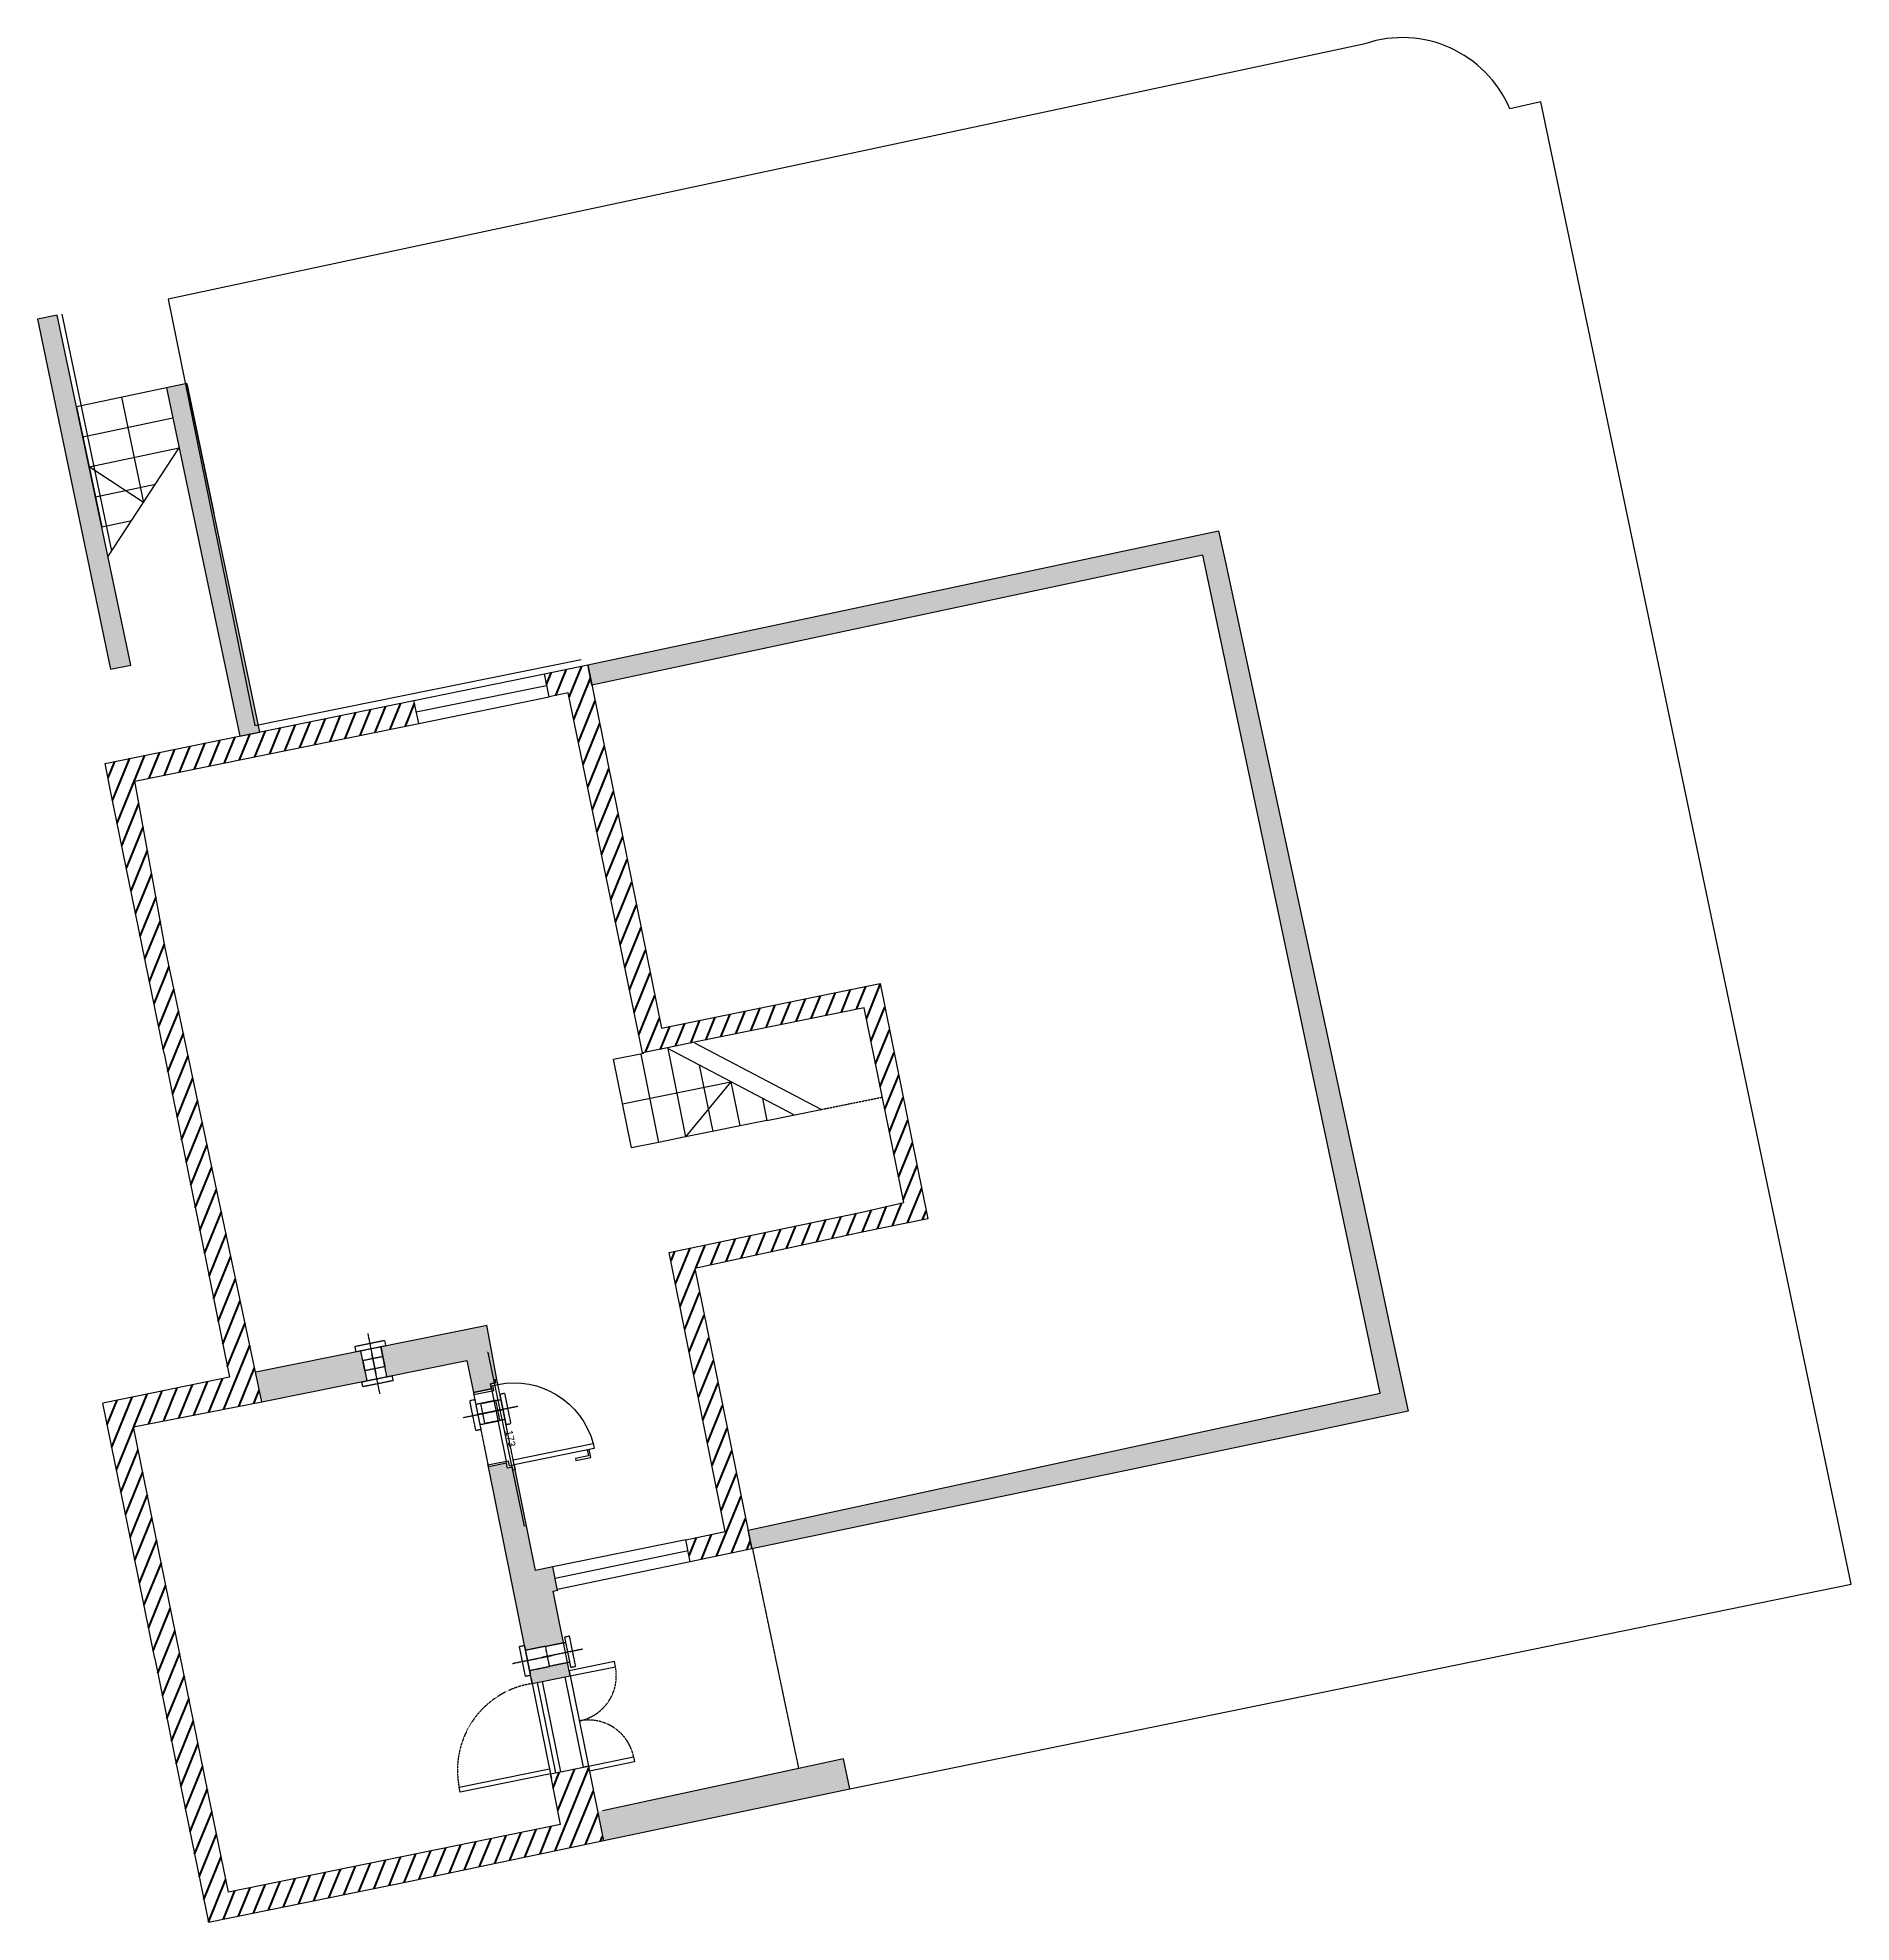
# Model space of a CAD drawing. Header units: inches. Extents: x 18308143 to 18311219, y 67592878 to 67595002.
# Drawn here: x 18309447 to 18311219, y 67593161 to 67595002 of the extents above; entities that cross this region are included whole.
import ezdxf

# ---------------------------------------------------------------- set-up
doc = ezdxf.new("R2010")
doc.units = ezdxf.units.IN
doc.header["$MEASUREMENT"] = 0
doc.linetypes.add('DASHED2', pattern=[0.375, 0.25, -0.125])
doc.linetypes.add('HIDDEN2', pattern=[0.1875, 0.125, -0.0625])
for name, color, linetype in [('A-Anno-Dim 100', 9, 'Continuous'), ('A-Concrete', 4, 'Continuous'), ('A-Dashed', 9, 'DASHED2'), ('A-Door', 9, 'Continuous'), ('A-Flor-Strs', 8, 'Continuous'), ('A-Hatch Conc.', 141, 'Continuous'), ('A-Ovhd', 9, 'HIDDEN2'), ('A-view 3', 9, 'Continuous'), ('A-View 4', 8, 'Continuous'), ('A-Wall Hatch', 252, 'Continuous'), ('A-Window', 12, 'Continuous')]:
    doc.layers.add(name, color=color, linetype=linetype)
doc.styles.get("Standard").update_dxf_attribs({"font": 'Arial.ttf'})
doc.dimstyles.new('ISO-25', dxfattribs={"dimtxt": 7, "dimasz": 2.5, "dimexe": 1.25, "dimexo": 0.625, "dimtad": 1, "dimdec": 0, "dimtxsty": 'Standard', "dimblk": 'ARCHTICK', "dimblk1": 'ARCHTICK', "dimblk2": 'ARCHTICK', "dimcen": 2.5, "dimse1": 1, "dimse2": 1, "dimadec": 0, "dimazin": 0, "dimtfac": 1, "dimtdec": 0, "dimtmove": 0, "dimatfit": 3, "dimldrblk": 'ARCHTICK', "dimfxl": 1, "dimarcsym": 0})
pattern_1 = [(67.8399, (18309002.724, 67594278.166), (-11.57667, 4.71494), [])]

# ---------------------------------------------------------------- blocks, each defined once
blk = doc.blocks.new('_ArchTick')
at = {"color": 0, "linetype": 'ByBlock', "const_width": 0.15}
blk.add_lwpolyline([(-0.5, -0.5), (0.5, 0.5)], dxfattribs=at)
blk = doc.blocks.new('*D26')
at = {"layer": 'A-Anno-Dim 100', "color": 0, "lineweight": -2, "transparency": 16777216}
blk.add_line((18309922.9, 67593547.7), (18309887.2, 67593717.3), dxfattribs=at)
at = {"layer": 'A-Anno-Dim 100', "color": 0, "lineweight": -2, "transparency": 16777216, "xscale": 2.5, "yscale": 2.5, "zscale": 2.5}
for p, rotation in [((18309887.2, 67593717.3), 101.8668573035257), ((18309922.9, 67593547.7), 281.8668573035257)]:
    blk.add_blockref('_ArchTick', p, dxfattribs=dict(at, rotation=rotation))
at = {"layer": 'A-Anno-Dim 100', "color": 0, "transparency": 16777216, "insert": (18309909.1, 67593633.3), "char_height": 7, "attachment_point": 5, "rotation": 281.8669}
blk.add_mtext('173', dxfattribs=at)
blk = doc.blocks.new('D070B20')
for p, q in [((-5, 25), (-10, 25)), ((-10, 25), (-10, 23)), ((-10, 23), (-7, 23)), ((-7, 23), (-7, 18)), ((-5, 20), (-5, 25)), ((0, 20), (-5, 20)), ((0, 0), (0, 20)), ((70, 0), (70, 20)), ((70, 20), (75, 20)), ((75, 20), (75, 25)), ((75, 25), (80, 25)), ((80, 23), (77, 23)), ((77, 23), (77, 18)), ((80, 25), (80, 23)), ((-7, 18), (-2, 18)), ((-2, 18), (-2, 0)), ((-2, 0), (0, 0)), ((72, 0), (70, 0)), ((77, 18), (72, 18)), ((72, 18), (72, 0))]:
    blk.add_line(p, q)
blk.add_lwpolyline([(-5, 98), (-11, 98), (-11, 85), (-13, 85), (-13, 100), (-5, 100)])
blk.add_lwpolyline([(-5, 105), (-5, 25), (0, 25), (0, 105)], close=True)
blk.add_arc((-5, 25), 80, 0, 86.4167)
blk = doc.blocks.new('B209')
for p, q in [((10, 10), (-10, 10)), ((-10, 10), (-10, -10)), ((0, -25), (0, 15)), ((10, -10), (10, 10)), ((-15, -15), (-15, -10)), ((-15, -10), (15, -10)), ((15, -15), (-15, -15)), ((15, -10), (15, -15))]:
    blk.add_line(p, q)

msp = doc.modelspace()

# ---------------------------------------------------------------- hatches: boundary and pattern name
at = {"layer": 'A-Hatch Conc.'}
h = msp.add_hatch(color=256, dxfattribs=at)
h.dxf.hatch_style = 1
h.paths.add_polyline_path([(18309518.4, 67594384.8), (18309538, 67594388.9), (18309466.3, 67594730.7), (18309447.1, 67594726.8)])
h = msp.add_hatch(color=256, dxfattribs=at)
h.dxf.hatch_style = 1
h.paths.add_polyline_path([(18309664.3, 67594323.4), (18309592.7, 67594664), (18309573.1, 67594659.9), (18309644.7, 67594319.3)])
at = {"layer": 'A-Hatch Conc.', "lineweight": 50}
h = msp.add_hatch(dxfattribs=at)
h.set_pattern_fill('ANSI31', color=256, scale=100, angle=11.42, style=0)
h.set_pattern_definition(pattern_1)
h.paths.add_polyline_path([(18310062.5, 67594015), (18310038, 67594010.1), (18309965.6, 67594361.7), (18309946.8, 67594357.8), (18309942.2, 67594380.4), (18309984.8, 67594389.1), (18310056.6, 67594034.2), (18310270.2, 67594077.8), (18310317, 67593847.9), (18310252.6, 67593835), (18310089.1, 67593799.5), (18310144.9, 67593525.5), (18310084.8, 67593512.9), (18310080.5, 67593534.3), (18310119, 67593542.5), (18310064.3, 67593815), (18310252.4, 67593854.5), (18310293.3, 67593864), (18310254.6, 67594054.2), (18310089, 67594020.4)])
h = msp.add_hatch(dxfattribs=at)
h.set_pattern_fill('ANSI31', color=256, scale=100, angle=11.42, style=0)
h.set_pattern_definition(pattern_1)
h.paths.add_polyline_path([(18309571.8, 67594112.8), (18309542.1, 67594275.4), (18309571.8, 67594281.5), (18309819.4, 67594331.9), (18309814.8, 67594354.4), (18309814.8, 67594354.4), (18309800.2, 67594351.4), (18309661.7, 67594323.2), (18309513, 67594292.9), (18309518.1, 67594267.6), (18309570.7, 67594009.5), (18309634.5, 67593693.1), (18309560.3, 67593678), (18309510.7, 67593667.9), (18309540.6, 67593521.3), (18309561.5, 67593418.5), (18309595.2, 67593253), (18309614, 67593160.7), (18309809.5, 67593200.5), (18310000, 67593240.4), (18309985.3, 67593313.3), (18309948.1, 67593305.7), (18309949.1, 67593300.8), (18309958.1, 67593256.3), (18309633.5, 67593190.1), (18309617.1, 67593270.9), (18309540.9, 67593644.8), (18309666.1, 67593669), (18309611.7, 67593925), (18309611.5, 67593925), (18309609.6, 67593934.8)])
at = {"layer": 'A-Hatch Conc.'}
h = msp.add_hatch(color=256, dxfattribs=at)
h.dxf.hatch_style = 1
h.paths.add_polyline_path([(18309762.9, 67593719.2), (18309758, 67593718.2), (18309659.9, 67593698.3), (18309666.1, 67593669), (18309768.8, 67593689.8), (18309766.8, 67593699.6), (18309766.8, 67593699.5)])
h.paths.add_polyline_path([(18309886, 67593744), (18309782.5, 67593723.1), (18309784.4, 67593713.3), (18309784.5, 67593713.3), (18309788.4, 67593693.7), (18309793.3, 67593694.7), (18309866.5, 67593709.5), (18309872.8, 67593678.2), (18309890.5, 67593681.7), (18309890.5, 67593681.7), (18309889.5, 67593686.6), (18309894.4, 67593687.6), (18309893.8, 67593690.6), (18309895.8, 67593691)])
h = msp.add_hatch(color=256, dxfattribs=at)
h.dxf.hatch_style = 1
h.paths.add_polyline_path([(18309913.6, 67593602.7), (18309911.6, 67593602.4), (18309911, 67593605.3), (18309906.1, 67593604.3), (18309905.1, 67593609.2), (18309887.5, 67593605.6), (18309909, 67593499.3), (18309933.5, 67593504.3)])
h = msp.add_hatch(color=256, dxfattribs=at)
h.dxf.hatch_style = 1
h.paths.add_polyline_path([(18309950.8, 67593484.1), (18309955.1, 67593484.9), (18309950.5, 67593507.8), (18309909, 67593499.3), (18309917.2, 67593458.7), (18309923.7, 67593426.3), (18309943.3, 67593430.3), (18309943.3, 67593430.3), (18309960.9, 67593433.9)])
h.paths.add_polyline_path([(18309966.5, 67593406.4), (18309964.9, 67593414.3), (18309947.3, 67593410.7), (18309947.3, 67593410.7), (18309927.7, 67593406.7), (18309928.7, 67593401.8), (18309930.2, 67593394), (18309967.5, 67593401.5)])
h = msp.add_hatch(color=256, dxfattribs=at)
h.dxf.hatch_style = 1
h.paths.add_polyline_path([(18309994.4, 67593268.5), (18310000, 67593240.4), (18310240.8, 67593290.9), (18310234.6, 67593320.3)])
at = {"layer": 'A-Wall Hatch'}
msp.add_hatch(color=256, dxfattribs=at).paths.add_polyline_path([(18310768.7, 67593741.4), (18310759.1, 67593786.2), (18310733.9, 67593903.7), (18310630.5, 67594383), (18310613.9, 67594460.2), (18310612.4, 67594461), (18310613.7, 67594461.3), (18310607.4, 67594490.6), (18310601, 67594519.9), (18309984.8, 67594389.1), (18309988.5, 67594369.4), (18310585.6, 67594496.2), (18310759, 67593677.7), (18310141.2, 67593543.6), (18310144.9, 67593525.5), (18310674.5, 67593636.2), (18310786.3, 67593659.9)])

# ---------------------------------------------------------------- linework, layer by layer
at = {"layer": 'A-Concrete'}
for p, q in [((18309570.7, 67594009.5), (18309634.5, 67593693.1)), ((18309895.8, 67593691), (18309886, 67593744)), ((18309866.5, 67593709.5), (18309872.8, 67593678.2)), ((18309634.5, 67593693.1), (18309560.3, 67593678)), ((18309561.5, 67593418.5), (18309595.2, 67593253)), ((18309595.2, 67593253), (18309614, 67593160.7)), ((18309614, 67593160.7), (18309809.5, 67593200.5))]:
    msp.add_line(p, q, dxfattribs=at)
for points in [[(18309518.4, 67594384.8), (18309538, 67594388.9), (18309466.3, 67594730.7), (18309447.1, 67594726.8)], [(18309664.3, 67594323.4), (18309592.7, 67594664), (18309573.1, 67594659.9), (18309644.7, 67594319.3)], [(18310141.2, 67593543.6), (18310759, 67593677.7), (18310585.6, 67594496.2), (18309988.5, 67594369.4), (18309984.8, 67594389.1), (18310601, 67594519.9), (18310607.4, 67594490.6), (18310630.5, 67594383), (18310733.9, 67593903.7), (18310759.1, 67593786.2), (18310768.7, 67593741.4), (18310786.3, 67593659.9), (18310674.5, 67593636.2), (18310144.9, 67593525.5)], [(18310062.5, 67594015), (18310038, 67594010.1), (18309965.6, 67594361.7), (18309946.8, 67594357.8), (18309942.2, 67594380.4), (18309984.8, 67594389.1), (18310056.6, 67594034.2), (18310270.2, 67594077.8), (18310317, 67593847.9), (18310252.6, 67593835), (18310089.1, 67593799.5), (18310144.9, 67593525.5), (18310084.8, 67593512.9), (18310080.5, 67593534.3), (18310119, 67593542.5), (18310064.3, 67593815), (18310252.4, 67593854.5), (18310293.3, 67593864), (18310254.6, 67594054.2), (18310089, 67594020.4)]]:
    msp.add_lwpolyline(points, close=True, dxfattribs=at)
for points in [[(18309661.7, 67594323.2), (18309800.2, 67594351.4)], [(18309800.2, 67594351.4), (18309814.8, 67594354.4)], [(18309819.4, 67594331.9), (18309814.8, 67594354.4)], [(18309571.8, 67594112.8), (18309542.1, 67594275.4), (18309819.4, 67594331.9)], [(18309570.7, 67594009.5), (18309518.1, 67594267.6), (18309513, 67594292.9), (18309661.7, 67594323.2)], [(18309666.1, 67593669), (18309571.8, 67594112.8)], [(18309660.2, 67593698.4), (18309886.4, 67593744.1)], [(18309786.4, 67593703.5), (18309782.5, 67593723.1)], [(18309666.1, 67593669), (18309866.5, 67593709.5)], [(18309560.3, 67593678), (18309510.7, 67593667.9)], [(18309561.5, 67593418.5), (18309540.6, 67593521.3), (18309510.7, 67593667.9)], [(18309540.9, 67593644.8), (18309666.1, 67593669)], [(18309958.1, 67593256.3), (18309633.5, 67593190.1), (18309617.1, 67593270.9), (18309540.9, 67593644.8)], [(18309917.2, 67593458.7), (18309887.5, 67593605.6)], [(18309933.5, 67593504.3), (18309913.6, 67593602.7)], [(18309950.5, 67593507.8), (18309933.5, 67593504.3)], [(18309955.1, 67593484.9), (18309950.5, 67593507.8)], [(18309930.2, 67593394), (18309967.5, 67593401.5), (18309950.8, 67593484.1)], [(18309950.8, 67593484.1), (18309955.2, 67593485)], [(18309930.2, 67593394), (18309917.2, 67593458.7)], [(18309809.5, 67593200.5), (18310240.8, 67593290.9), (18310234.6, 67593320.3), (18309999.1, 67593269.5)], [(18309958.1, 67593256.3), (18309948.1, 67593305.7), (18309985.3, 67593313.3), (18310000, 67593240.4)]]:
    msp.add_lwpolyline(points, dxfattribs=at)
at = {"layer": 'A-Dashed'}
msp.add_line((18310212.6, 67593954.7), (18310272.4, 67593966.8), dxfattribs=at)
at = {"layer": 'A-Flor-Strs'}
for p, q in [((18309573.1, 67594659.9), (18309485, 67594641.3)), ((18310186.1, 67593949.4), (18310062.8, 67594014.2)), ((18310212.6, 67593954.7), (18310089.3, 67594019.6)), ((18310093.6, 67593998), (18310106.7, 67593933.3)), ((18310018.6, 67593960.4), (18310124.5, 67593981.8)), ((18310124.5, 67593981.8), (18310080.2, 67593928)), ((18310124.5, 67593981.8), (18310133.2, 67593938.7)), ((18310155.3, 67593965.6), (18310159.6, 67593944)), ((18310159.6, 67593944), (18310080.2, 67593928)), ((18310159.6, 67593944), (18310212.6, 67593954.7))]:
    msp.add_line(p, q, dxfattribs=at)
for points in [[(18309519.7, 67594500.5), (18309471.2, 67594731.7)], [(18309485, 67594641.3), (18309491.2, 67594612), (18309579.2, 67594630.5)], [(18309529, 67594650.6), (18309550.6, 67594547.8), (18309497.3, 67594582.6)], [(18309491.2, 67594612), (18309497.3, 67594582.6), (18309585.4, 67594601.1)], [(18309515.8, 67594494.6), (18309585.4, 67594601.1)], [(18309497.3, 67594582.6), (18309503.5, 67594553.3), (18309562.2, 67594565.6)], [(18309503.5, 67594553.3), (18309509.7, 67594523.9), (18309539, 67594530.1)], [(18310062.8, 67594014.2), (18310080.2, 67593928), (18310053.8, 67593922.6)], [(18310009.8, 67594003.8), (18310039.5, 67594009.7)], [(18310053.8, 67593922.6), (18310027.3, 67593917.3), (18310009.8, 67594003.8)], [(18310036.4, 67594008.9), (18310053.8, 67593922.6)]]:
    msp.add_lwpolyline(points, dxfattribs=at)
at = {"layer": 'A-Ovhd'}
for p, q in [((18309913.7, 67593602.8), (18309896.4, 67593687.9)), ((18309872.8, 67593678.2), (18309887.5, 67593605.6))]:
    msp.add_line(p, q, dxfattribs=at)
msp.add_lwpolyline([(18310190.9, 67593310.9), (18310145.8, 67593525.7)], dxfattribs=at)
at = {"layer": 'A-view 3'}
msp.add_line((18309890.5, 67593681.7), (18309905.1, 67593609.2), dxfattribs=at)
at = {"layer": 'A-View 4'}
for p, q in [((18310744.1, 67594995.8), (18309574.7, 67594746.3)), ((18310915.7, 67594939.1), (18310885.5, 67594932.3)), ((18311219.2, 67593490.9), (18310915.7, 67594939.1)), ((18309574.7, 67594746.3), (18309659.3, 67594329.8)), ((18309592.7, 67594664), (18309619.3, 67594537.6)), ((18309659.3, 67594329.8), (18309978.2, 67594394.3)), ((18310240.8, 67593290.9), (18311219.2, 67593490.9))]:
    msp.add_line(p, q, dxfattribs=at)
msp.add_arc((18310780.5, 67594887.9), 114, 22.9666, 108.6764, dxfattribs=at)
at = {"layer": 'A-Wall Hatch'}
msp.add_lwpolyline([(18309872.8, 67593678.2), (18309872.8, 67593678.2), (18309890.5, 67593681.7), (18309889.5, 67593686.6), (18309894.4, 67593687.6), (18309893.8, 67593690.6), (18309895.8, 67593691)], dxfattribs=at)
at = {"layer": 'A-Window'}
for p, q in [((18309966.5, 67593406.4), (18309986.3, 67593308.4)), ((18309929.3, 67593398.9), (18309949.1, 67593300.8)), ((18309935.1, 67593394.9), (18309953, 67593306.7)), ((18309940, 67593395.9), (18309957.9, 67593307.7))]:
    msp.add_line(p, q, dxfattribs=at)
for points in [[(18309814.8, 67594354.4), (18309942.2, 67594380.4)], [(18309817.1, 67594343.2), (18309944.3, 67594369.1)], [(18309819.4, 67594331.9), (18309946.8, 67594357.8)], [(18310080.5, 67593534.3), (18309950.5, 67593507.8)], [(18310082.6, 67593523.6), (18309952.7, 67593496.7)], [(18310084.8, 67593512.9), (18309955, 67593485.8)]]:
    msp.add_lwpolyline(points, dxfattribs=at)
for points in [[(18309966.5, 67593406.4), (18309967.5, 67593401.5), (18310011.6, 67593410.4), (18310010.6, 67593415.3)], [(18309962.6, 67593400.5), (18309967.5, 67593401.5), (18309985.3, 67593313.3), (18309980.4, 67593312.3)], [(18309986.3, 67593308.4), (18309985.3, 67593313.3), (18310029.4, 67593322.2), (18310030.4, 67593317.3)], [(18309859.9, 67593287.9), (18309858.9, 67593292.8), (18309947.1, 67593310.6), (18309948.1, 67593305.7)]]:
    msp.add_lwpolyline(points, close=True, dxfattribs=at)
at = {"layer": 'A-Window', "linetype": 'DASHED2'}
for centre, radius, start, end in [((18309967.5, 67593401.5), 45, 281.4408, 11.4251), ((18309942.8, 67593309.3), 85.5, 98.4355, 191.1444), ((18309985.3, 67593313.3), 45, 11.4251, 101.4093)]:
    msp.add_arc(centre, radius, start, end, dxfattribs=at)

# ---------------------------------------------------------------- block references
at = {"layer": 'A-Door', "xscale": -0.9999999999999989, "rotation": 281.4250628528779}
msp.add_blockref('D070B20', (18309887.1, 67593607.6), dxfattribs=at)
at = {"layer": 'A-Ovhd'}
for p, xscale, rotation in [((18309774.6, 67593711.3), -0.999999999999999, 191.4250628445592), ((18309891.9, 67593659.7), -1, 101.4250628445593), ((18309955.1, 67593422.5), -1, 101.4250628445593)]:
    msp.add_blockref('B209', p, dxfattribs=dict(at, xscale=xscale, rotation=rotation))
for p, rotation in [((18309776.6, 67593701.5), 11.4250628528779), ((18309887, 67593658.7), 281.4250628528779), ((18309935.5, 67593418.5), 281.4250628528779)]:
    msp.add_blockref('B209', p, dxfattribs=dict(at, rotation=rotation))

# ---------------------------------------------------------------- dimensions: what is measured, and where the dimension line sits
at = {"layer": 'A-Anno-Dim 100'}
dim = msp.add_linear_dim(base=(18309887.2, 67593717.3), p1=(18309571.2, 67593473.8), p2=(18309583, 67593653.4), angle=101.8669, dimstyle='ISO-25', dxfattribs=at)
dim.commit()
dim.dimension.update_dxf_attribs({"geometry": '*D26', "text_midpoint": (18309909.1, 67593633.3)})

doc.saveas('drawing.dxf')
